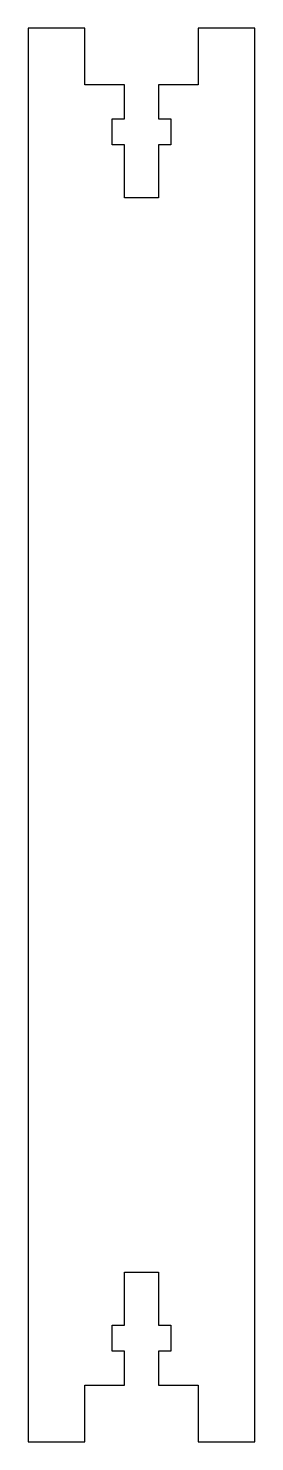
# Model space of a CAD drawing. Header units: millimetres. Extents: x -10 to 10, y -5 to 120.
import ezdxf

# ---------------------------------------------------------------- set-up
doc = ezdxf.new("R2010")
doc.units = ezdxf.units.MM

msp = doc.modelspace()

# ---------------------------------------------------------------- linework, layer by layer
at = {"color": 7, "linetype": 'Continuous', "lineweight": 25}
for p, q in [((-10, 120), (-10, -5)), ((-5, 120), (-10, 120)), ((-5, 115), (-5, 120)), ((10, 120), (5, 120)), ((5, 120), (5, 115)), ((10, -5), (10, 120)), ((-1.5, 115), (-5, 115)), ((-1.5, 112), (-1.5, 115)), ((5, 115), (1.5, 115)), ((1.5, 115), (1.5, 112)), ((-2.6, 109.7), (-2.6, 112)), ((-2.6, 112), (-1.5, 112)), ((1.5, 112), (2.6, 112)), ((2.6, 112), (2.6, 109.7)), ((-1.5, 109.7), (-2.6, 109.7)), ((-1.5, 105), (-1.5, 109.7)), ((2.6, 109.7), (1.5, 109.7)), ((1.5, 109.7), (1.5, 105)), ((1.5, 105), (-1.5, 105)), ((-1.5, 5.3), (-1.5, 10)), ((-1.5, 10), (1.5, 10)), ((1.5, 10), (1.5, 5.3)), ((-2.6, 3), (-2.6, 5.3)), ((-2.6, 5.3), (-1.5, 5.3)), ((1.5, 5.3), (2.6, 5.3)), ((2.6, 5.3), (2.6, 3)), ((-1.5, 3), (-2.6, 3)), ((-1.5, 0), (-1.5, 3)), ((2.6, 3), (1.5, 3)), ((1.5, 3), (1.5, 0)), ((-5, -5), (-5, 0)), ((-5, 0), (-1.5, 0)), ((1.5, 0), (5, 0)), ((5, 0), (5, -5)), ((-10, -5), (-5, -5)), ((5, -5), (10, -5))]:
    msp.add_line(p, q, dxfattribs=at)

doc.saveas('drawing.dxf')
